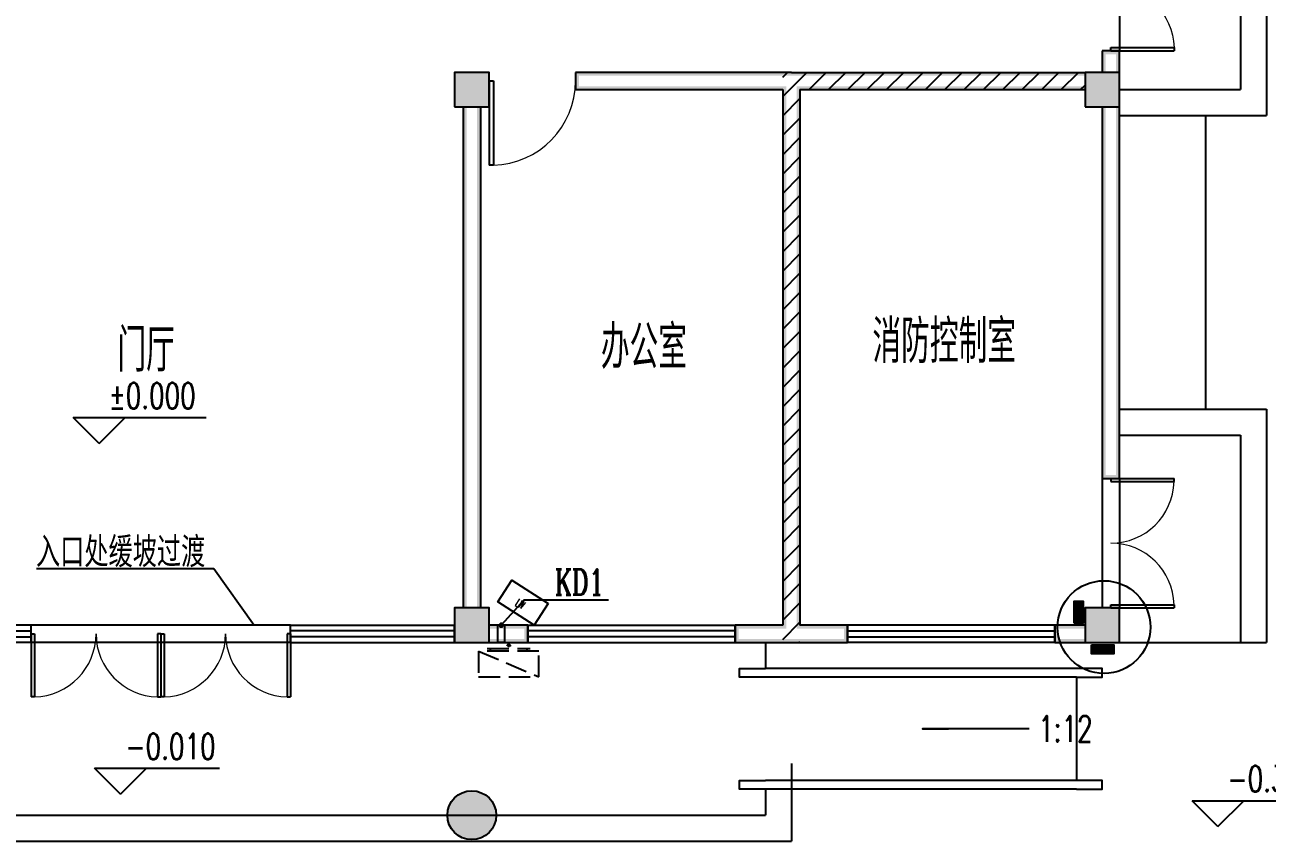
# Model space of a CAD drawing. Extents: x 6250600 to 6678662, y -692028 to -290561.
# Drawn here: x 6359710 to 6374093, y -589103 to -579653 of the extents above; entities that cross this region are included whole.
import ezdxf

# ---------------------------------------------------------------- set-up
doc = ezdxf.new("R2010")
doc.units = 0
doc.header["$LTSCALE"] = 1000
doc.header["$MEASUREMENT"] = 0
doc.linetypes.add('DASH', pattern=[0.35, 0.25, -0.1])
doc.layers.get('0').update_dxf_attribs({"linetype": 'CONTINUOUS'})
for name, color, linetype in [('PUB_HATCH', 8, 'CONTINUOUS'), ('SIG_TEXT', 7, 'CONTINUOUS'), ('建筑底图', 251, 'CONTINUOUS')]:
    doc.layers.add(name, color=color, linetype=linetype)
doc.styles.add('_HZTXT', font='txt.shx', dxfattribs={"width": 0.8, "bigfont": 'HZTXT.shx'})
doc.styles.add('_TCH_DIM', font='SIMPLEX', dxfattribs={"bigfont": 'GBCBIG'})
doc.styles.add('_TCH_LABEL', font='COMPLEX', dxfattribs={"bigfont": 'GBCBIG'})
doc.styles.add('DIM_FONT', font='SIMPLEX', dxfattribs={"width": 0.7, "bigfont": 'GBCBIG'})
doc.styles.add('schuco', font='sceie.shx', dxfattribs={"width": 0.7, "bigfont": 'sceic.shx'})

# ---------------------------------------------------------------- blocks, each defined once
blk = doc.blocks.new('A$C2E081725')
at = {"linetype": 'DASH'}
for p, q in [((700, 94), (0, 394)), ((600, 64), (100, 64)), ((138, 94), (138, 64)), ((350, 8), (327, 39)), ((350, 49), (350, 0)), ((350, 8), (373, 39)), ((563, 94), (563, 64))]:
    blk.add_line(p, q, dxfattribs=at)
blk.add_lwpolyline([(0, 394), (0, 94), (700, 94), (700, 394)], close=True, dxfattribs=at)
blk = doc.blocks.new('$DorLib2D$00000001')
for p, q in [((0.45, 0.975), (0.5, 0.975)), ((0.45, 0), (0.45, 0.975)), ((0.5, 0), (0.5, 0.975)), ((0.5, 0), (0.45, 0))]:
    blk.add_line(p, q)
at = {"lineweight": 13}
blk.add_arc((0.475, 0), 0.975, 91.4693, 180, dxfattribs=at)
blk = doc.blocks.new('$TCHSYS$WIN2D')
for p, q in [((-0.5, 0.5), (0.5, 0.5)), ((-0.5, 0.5), (-0.5, -0.5)), ((0.5, 0.5), (0.5, -0.5)), ((0.5, 0.1667), (-0.5, 0.1667)), ((0.5, -0.1667), (-0.5, -0.1667)), ((-0.5, -0.5), (0.5, -0.5))]:
    blk.add_line(p, q)
blk = doc.blocks.new('$DorLib2D$00000002')
for p, q in [((-0.5, 0), (-0.5, 0.4875)), ((-0.475, 0.4875), (-0.5, 0.4875)), ((-0.475, 0), (-0.475, 0.4875)), ((0.475, 0), (0.475, 0.4875)), ((0.475, 0.4875), (0.5, 0.4875)), ((0.5, 0), (0.5, 0.4875)), ((-0.5, 0), (-0.475, 0)), ((0.5, 0), (0.475, 0))]:
    blk.add_line(p, q)
at = {"lineweight": 13}
for centre, start, end in [((-0.4875, 0), 0, 88.53072), ((0.4875, 0), 91.46928, 180)]:
    blk.add_arc(centre, 0.4875, start, end, dxfattribs=at)
blk = doc.blocks.new('$WINLIB2D$00000001')
at = {"color": 0}
for points in [[(-0.5, 0.5), (-0.5, -0.5)], [(-0.5, 0.5), (0.5, 0.5)], [(0.5, -0.5), (0.5, 0.5)], [(0.5, 0.1667), (-0.5, 0.1667)], [(0.5, -0.1667), (-0.5, -0.1667)], [(-0.5, -0.5), (0.5, -0.5)]]:
    blk.add_lwpolyline(points, dxfattribs=at)
blk = doc.blocks.new('_FZH')
blk.add_lwpolyline([(-0.5, -0.5), (0.5, -0.5), (0.5, 0.5), (-0.5, 0.5)], close=True)
at = {"layer": 'PUB_HATCH'}
blk.add_solid([(-0.5, -0.5), (0.5, -0.5), (-0.5, 0.5), (0.5, 0.5)], dxfattribs=at)

msp = doc.modelspace()

# ---------------------------------------------------------------- hatches: boundary and pattern name
at = {"layer": 'SIG_TEXT'}
h = msp.add_hatch(dxfattribs=at)
h.set_pattern_fill('ANSI31', color=256, scale=10, angle=90, style=0)
h.set_pattern_definition([(135, (5776124.325, -4924141.937), (-11.22532015, -11.22532015), [])])
h.paths.add_polyline_path([(6371858.2, -586580.9), (6371858.2, -586323.4), (6371962.9, -586323.4), (6371962.9, -586580.9)])
h = msp.add_hatch(dxfattribs=at)
h.set_pattern_fill('ANSI31', color=256, scale=10, style=0)
h.set_pattern_definition([(45, (2034499.958, 8902.619), (-11.22532015, 11.22532015), [])])
h.paths.add_polyline_path([(6372061, -586831.3), (6372318.5, -586831.3), (6372318.5, -586935.9), (6372061, -586935.9)])
at = {"layer": '建筑底图'}
for points in [[(6372384.5, -579952.9), (6372184.5, -579952.9), (6372224.5, -579992.9), (6372344.5, -579992.9)], [(6372184.5, -580202.9), (6372224.5, -580202.9), (6372224.5, -579992.9), (6372184.5, -579952.9)], [(6372344.5, -580202.9), (6372384.5, -580202.9), (6372384.5, -579952.9), (6372344.5, -579992.9)], [(6365084.5, -580202.9), (6364684.5, -580202.9), (6364724.5, -580242.9), (6365044.5, -580242.9)], [(6364684.5, -580202.9), (6364684.5, -580602.9), (6364724.5, -580562.9), (6364724.5, -580242.9)], [(6365084.5, -580602.9), (6365084.5, -580202.9), (6365044.5, -580242.9), (6365044.5, -580562.9)], [(6368584.5, -580202.9), (6366084.5, -580202.9), (6366124.5, -580242.9), (6368584.5, -580242.9)], [(6366084.5, -580202.9), (6366084.5, -580402.9), (6366124.5, -580362.9), (6366124.5, -580242.9)], [(6371984.5, -580242.9), (6371984.5, -580202.9), (6368584.5, -580202.9), (6368584.5, -580242.9)], [(6372384.5, -580202.9), (6371984.5, -580202.9), (6372024.5, -580242.9), (6372344.5, -580242.9)], [(6371984.5, -580202.9), (6371984.5, -580602.9), (6372024.5, -580562.9), (6372024.5, -580242.9)], [(6372384.5, -580602.9), (6372384.5, -580202.9), (6372344.5, -580242.9), (6372344.5, -580562.9)], [(6366084.5, -580402.9), (6368484.5, -580402.9), (6368524.5, -580362.9), (6366124.5, -580362.9)], [(6368484.5, -580402.9), (6368484.5, -586602.9), (6368524.5, -586642.9), (6368524.5, -580362.9)], [(6371984.5, -580402.9), (6371984.5, -580362.9), (6368644.5, -580362.9), (6368684.5, -580402.9)], [(6368684.5, -580402.9), (6368684.5, -586602.9), (6368644.5, -586642.9), (6368644.5, -580362.9)], [(6364684.5, -580602.9), (6365084.5, -580602.9), (6365044.5, -580562.9), (6364724.5, -580562.9)], [(6364784.5, -586402.9), (6364824.5, -586402.9), (6364824.5, -580602.9), (6364784.5, -580602.9)], [(6364944.5, -586402.9), (6364984.5, -586402.9), (6364984.5, -580602.9), (6364944.5, -580602.9)], [(6371984.5, -580602.9), (6372384.5, -580602.9), (6372344.5, -580562.9), (6372024.5, -580562.9)], [(6372224.5, -580602.9), (6372184.5, -580602.9), (6372184.5, -584902.9), (6372224.5, -584862.9)], [(6372384.5, -580602.9), (6372344.5, -580602.9), (6372344.5, -584862.9), (6372384.5, -584902.9)], [(6372184.5, -584902.9), (6372384.5, -584902.9), (6372344.5, -584862.9), (6372224.5, -584862.9)], [(6365084.5, -586402.9), (6364684.5, -586402.9), (6364724.5, -586442.9), (6365044.5, -586442.9)], [(6364684.5, -586402.9), (6364684.5, -586802.9), (6364724.5, -586762.9), (6364724.5, -586442.9)], [(6365084.5, -586802.9), (6365084.5, -586402.9), (6365044.5, -586442.9), (6365044.5, -586762.9)], [(6372384.5, -586402.9), (6371984.5, -586402.9), (6372024.5, -586442.9), (6372344.5, -586442.9)], [(6371984.5, -586402.9), (6371984.5, -586802.9), (6372024.5, -586762.9), (6372024.5, -586442.9)], [(6372384.5, -586802.9), (6372384.5, -586402.9), (6372344.5, -586442.9), (6372344.5, -586762.9)], [(6365084.5, -586602.9), (6365084.5, -586642.9), (6365494.5, -586642.9), (6365534.5, -586602.9)], [(6365534.5, -586802.9), (6365534.5, -586602.9), (6365494.5, -586642.9), (6365494.5, -586762.9)], [(6368484.5, -586602.9), (6367934.5, -586602.9), (6367974.5, -586642.9), (6368524.5, -586642.9)], [(6367934.5, -586602.9), (6367934.5, -586802.9), (6367974.5, -586762.9), (6367974.5, -586642.9)], [(6369234.5, -586602.9), (6368684.5, -586602.9), (6368644.5, -586642.9), (6369194.5, -586642.9)], [(6369234.5, -586802.9), (6369234.5, -586602.9), (6369194.5, -586642.9), (6369194.5, -586762.9)], [(6371984.5, -586642.9), (6371984.5, -586602.9), (6371634.5, -586602.9), (6371674.5, -586642.9)], [(6371634.5, -586602.9), (6371634.5, -586802.9), (6371674.5, -586762.9), (6371674.5, -586642.9)], [(6364684.5, -586802.9), (6365084.5, -586802.9), (6365044.5, -586762.9), (6364724.5, -586762.9)], [(6365084.5, -586762.9), (6365084.5, -586802.9), (6365534.5, -586802.9), (6365494.5, -586762.9)], [(6367934.5, -586802.9), (6368584.5, -586802.9), (6368584.5, -586762.9), (6367974.5, -586762.9)], [(6368584.5, -586802.9), (6369234.5, -586802.9), (6369194.5, -586762.9), (6368584.5, -586762.9)], [(6371984.5, -586802.9), (6371984.5, -586762.9), (6371674.5, -586762.9), (6371634.5, -586802.9)], [(6371984.5, -586802.9), (6372384.5, -586802.9), (6372344.5, -586762.9), (6372024.5, -586762.9)]]:
    msp.add_hatch(color=256, dxfattribs=at).paths.add_polyline_path(points)
h = msp.add_hatch(dxfattribs=at)
h.set_pattern_fill('ANSI31', color=256, scale=100)
h.set_pattern_definition([(45, (3904576.89, -198322.76), (-112.253202, 112.253202), [])])
h.paths.add_polyline_path([(6371984.5, -580202.9), (6368484.5, -580202.9), (6368484.5, -580402.9), (6371984.5, -580402.9)])
h.paths.add_polyline_path([(6368484.5, -586802.9), (6368684.5, -586802.9), (6368684.5, -580402.9), (6368484.5, -580402.9)])
h = msp.add_hatch(color=256, dxfattribs=at)
h.dxf.hatch_style = 1
h.paths.add_polyline_path([(6364601.6, -588802.9, 1), (6365167.3, -588802.9, 1)])

# ---------------------------------------------------------------- linework, layer by layer
at = {"layer": 'SIG_TEXT', "ltscale": 5}
for points in [[(6371858.2, -586580.9), (6371858.2, -586323.4), (6371962.9, -586323.4), (6371962.9, -586580.9)], [(6372061, -586831.3), (6372318.5, -586831.3), (6372318.5, -586935.9), (6372061, -586935.9)]]:
    msp.add_lwpolyline(points, close=True, dxfattribs=at)
msp.add_circle((6372204.5, -586624.9), 536.8, dxfattribs=at)
at = {"layer": '建筑底图'}
for p, q in [((6374084.5, -577702.9), (6374084.5, -580702.9)), ((6373784.5, -578002.9), (6373784.5, -580402.9)), ((6372384.5, -578452.9), (6372384.5, -579952.9)), ((6372384.5, -579952.9), (6372184.5, -579952.9)), ((6372184.5, -579952.9), (6372184.5, -580202.9)), ((6372384.5, -580202.9), (6372384.5, -579952.9)), ((6368584.5, -580202.9), (6366084.5, -580202.9)), ((6366084.5, -580202.9), (6366084.5, -580402.9)), ((6368584.5, -580202.9), (6371984.5, -580202.9)), ((6366084.5, -580402.9), (6368484.5, -580402.9)), ((6368484.5, -580402.9), (6368484.5, -586602.9)), ((6368684.5, -580402.9), (6371984.5, -580402.9)), ((6368684.5, -580402.9), (6368684.5, -586602.9)), ((6372384.5, -580402.9), (6373784.5, -580402.9)), ((6364784.5, -580602.9), (6364784.5, -586402.9)), ((6364984.5, -580602.9), (6364984.5, -586402.9)), ((6372184.5, -580602.9), (6372184.5, -584902.9)), ((6372384.5, -584902.9), (6372384.5, -580602.9)), ((6372384.5, -580702.9), (6374084.5, -580702.9)), ((6360570.6, -584500.3), (6360270.6, -584200.3)), ((6360270.6, -584200.3), (6361810.8, -584200.3)), ((6360570.6, -584500.3), (6360870.6, -584200.3)), ((6372384.5, -584102.9), (6374084.5, -584102.9)), ((6374084.5, -584102.9), (6374084.5, -586802.9)), ((6372384.5, -584402.9), (6373784.5, -584402.9)), ((6373784.5, -584402.9), (6373784.5, -586802.9)), ((6372184.5, -584902.9), (6372184.5, -586402.9)), ((6372184.5, -584902.9), (6372384.5, -584902.9)), ((6372384.5, -584902.9), (6372384.5, -586402.9)), ((6359846, -585945), (6361898.7, -585945)), ((6361898.7, -585945), (6362366.7, -586602.9)), ((6361284.5, -586602.9), (6359784.5, -586602.9)), ((6362784.5, -586602.9), (6361284.5, -586602.9)), ((6365534.5, -586602.9), (6365084.5, -586602.9)), ((6365534.5, -586802.9), (6365534.5, -586602.9)), ((6368484.5, -586602.9), (6367934.5, -586602.9)), ((6367934.5, -586602.9), (6367934.5, -586802.9)), ((6369234.5, -586602.9), (6368684.5, -586602.9)), ((6369234.5, -586802.9), (6369234.5, -586602.9)), ((6371984.5, -586602.9), (6371634.5, -586602.9)), ((6371634.5, -586602.9), (6371634.5, -586802.9)), ((6362784.5, -586802.9), (6359784.5, -586802.9)), ((6361284.5, -586802.9), (6359784.5, -586802.9)), ((6362784.5, -586802.9), (6361284.5, -586802.9)), ((6365084.5, -586802.9), (6365534.5, -586802.9)), ((6367934.5, -586802.9), (6368584.5, -586802.9)), ((6368284.5, -586802.9), (6368284.5, -587102.7)), ((6368584.5, -586802.9), (6369234.5, -586802.9)), ((6371634.5, -586802.9), (6371984.5, -586802.9)), ((6372384.5, -586802.9), (6374084.5, -586802.9)), ((6371884.5, -587102.7), (6368284.5, -587102.7)), ((6371884.5, -587202.7), (6368284.5, -587202.7)), ((6371884.5, -587202.7), (6371884.5, -588402.7)), ((6368584.5, -588202.9), (6368584.5, -589102.9)), ((6360817.4, -588559.7), (6360517.4, -588259.7)), ((6360517.4, -588259.7), (6361964.7, -588259.7)), ((6360817.4, -588559.7), (6361117.4, -588259.7)), ((6371884.5, -588402.7), (6368284.5, -588402.7)), ((6371884.5, -588502.7), (6368284.5, -588502.7)), ((6368284.5, -588502.7), (6368284.5, -588802.9)), ((6373523.1, -588934.9), (6373223.1, -588634.9)), ((6373223.1, -588634.9), (6374763.4, -588634.9)), ((6373523.1, -588934.9), (6373823.1, -588634.9)), ((6350184.5, -588802.9), (6368284.5, -588802.9)), ((6349884.5, -589102.9), (6368584.5, -589102.9))]:
    msp.add_line(p, q, dxfattribs=at)
for points in [[(6373384.5, -584102.9), (6373384.5, -580702.9)], [(6366467.1, -586313), (6365486.1, -586313), (6365224.5, -586602.9)], [(6368284.5, -587202.7), (6367984.5, -587202.7), (6367984.5, -587102.7), (6368284.5, -587102.7)], [(6371884.5, -587202.7), (6372184.5, -587202.7), (6372184.5, -587102.7), (6371884.5, -587102.7)], [(6371337.6, -587802.7), (6370103.1, -587802.7), (6370403.1, -587802.7)], [(6368284.5, -588502.7), (6367984.5, -588502.7), (6367984.5, -588402.7), (6368284.5, -588402.7)], [(6371884.5, -588502.7), (6372184.5, -588502.7), (6372184.5, -588402.7), (6371884.5, -588402.7)]]:
    msp.add_lwpolyline(points, dxfattribs=at)
for points in [[(6365767.3, -586350.5), (6365605.2, -586602.9), (6365184.5, -586332.7), (6365346.6, -586080.3)], [(6365264.5, -586802.9), (6365184.5, -586802.9), (6365184.5, -586602.9), (6365264.5, -586602.9)]]:
    msp.add_lwpolyline(points, close=True, dxfattribs=at)
msp.add_lwpolyline([(6365237.9, -586588.1, 1), (6365211.1, -586617.8, 1)], format="xyb", close=True, dxfattribs=at)
msp.add_circle((6364884.5, -588802.9), 282.8, dxfattribs=at)

# ---------------------------------------------------------------- block references
for name, p, xscale, yscale, zscale, rotation in [('$DorLib2D$00000002', (6372284.5, -579202.9), -1500, 1500, -1500, 270.0000003118053), ('$DorLib2D$00000001', (6365584.5, -580302.9), -1000, -1000, -1000, 2.085036143739671e-08), ('$DorLib2D$00000002', (6372284.5, -585652.9), 1500, 1500, 1500, 269.9999999952568), ('$TCHSYS$WIN2D', (6358834.5, -586702.9), 1900.000002484769, 200.0000009590294, 1900.000002484769, 179.999999983938), ('$TCHSYS$WIN2D', (6363734.5, -586702.9), -1900.000002484769, 200.0000009590294, -1900.000002484769, 180), ('$WINLIB2D$00000001', (6366734.5, -586702.9), -2400, -200.0000058331061, -2400, 180.0000000381494), ('$WINLIB2D$00000001', (6370434.5, -586702.9), 2400, 199.9999958495609, 2400, 180.0000000650894), ('$DorLib2D$00000002', (6360534.5, -586702.9), 1500, 1500, 1500, 179.999999983938), ('$DorLib2D$00000002', (6362034.5, -586702.9), 1500, 1500, 1500, 179.999999983938)]:
    msp.add_blockref(name, p, dxfattribs=dict(at, xscale=xscale, yscale=yscale, zscale=zscale, rotation=rotation))
at = {"layer": '建筑底图', "xscale": 400, "yscale": 400, "zscale": 400}
for p in [(6364884.5, -580402.9), (6372184.5, -580402.9), (6364884.5, -586602.9), (6372184.5, -586602.9)]:
    msp.add_blockref('_FZH', p, dxfattribs=at)
at = {"layer": '建筑底图', "rotation": 180}
msp.add_blockref('A$C2E081725', (6365662.4, -586808.6), dxfattribs=at)

# ---------------------------------------------------------------- texts
at = {"layer": '建筑底图'}
for s, height, style, width, p in [('办公室', 500, 'schuco', 0.7, (6366378.7, -583633.5)), ('消防控制室', 500, 'schuco', 0.7, (6369523, -583568.2)), ('门厅', 500, 'schuco', 0.7, (6360781.6, -583667.6)), ('%%P0.000', 297.5, '_TCH_DIM', 0.705882, (6360680.8, -584095.3)), ('入口处缓坡过渡', 350, '_HZTXT', 0.8, (6359838.9, -585932.1)), ('KD1', 297.5, '_TCH_LABEL', 0.705882, (6365841.8, -586253)), ('1:12', 297.5, '_TCH_DIM', 0.705882, (6371442.6, -587951.4)), ('-0.010', 297.5, '_TCH_DIM', 0.705882, (6360874.7, -588154.7)), ('-0.300', 297.5, '_TCH_DIM', 0.705882, (6373633.4, -588529.9))]:
    msp.add_text(s, height=height, dxfattribs=dict(at, style=style, width=width)).set_placement(p)
at = {"layer": '建筑底图', "style": 'DIM_FONT', "width": 0.494118}
msp.add_text('LW', height=89.65, rotation=327.28331, dxfattribs=at).set_placement((6365380.5, -586368.5))

doc.saveas('drawing.dxf')
